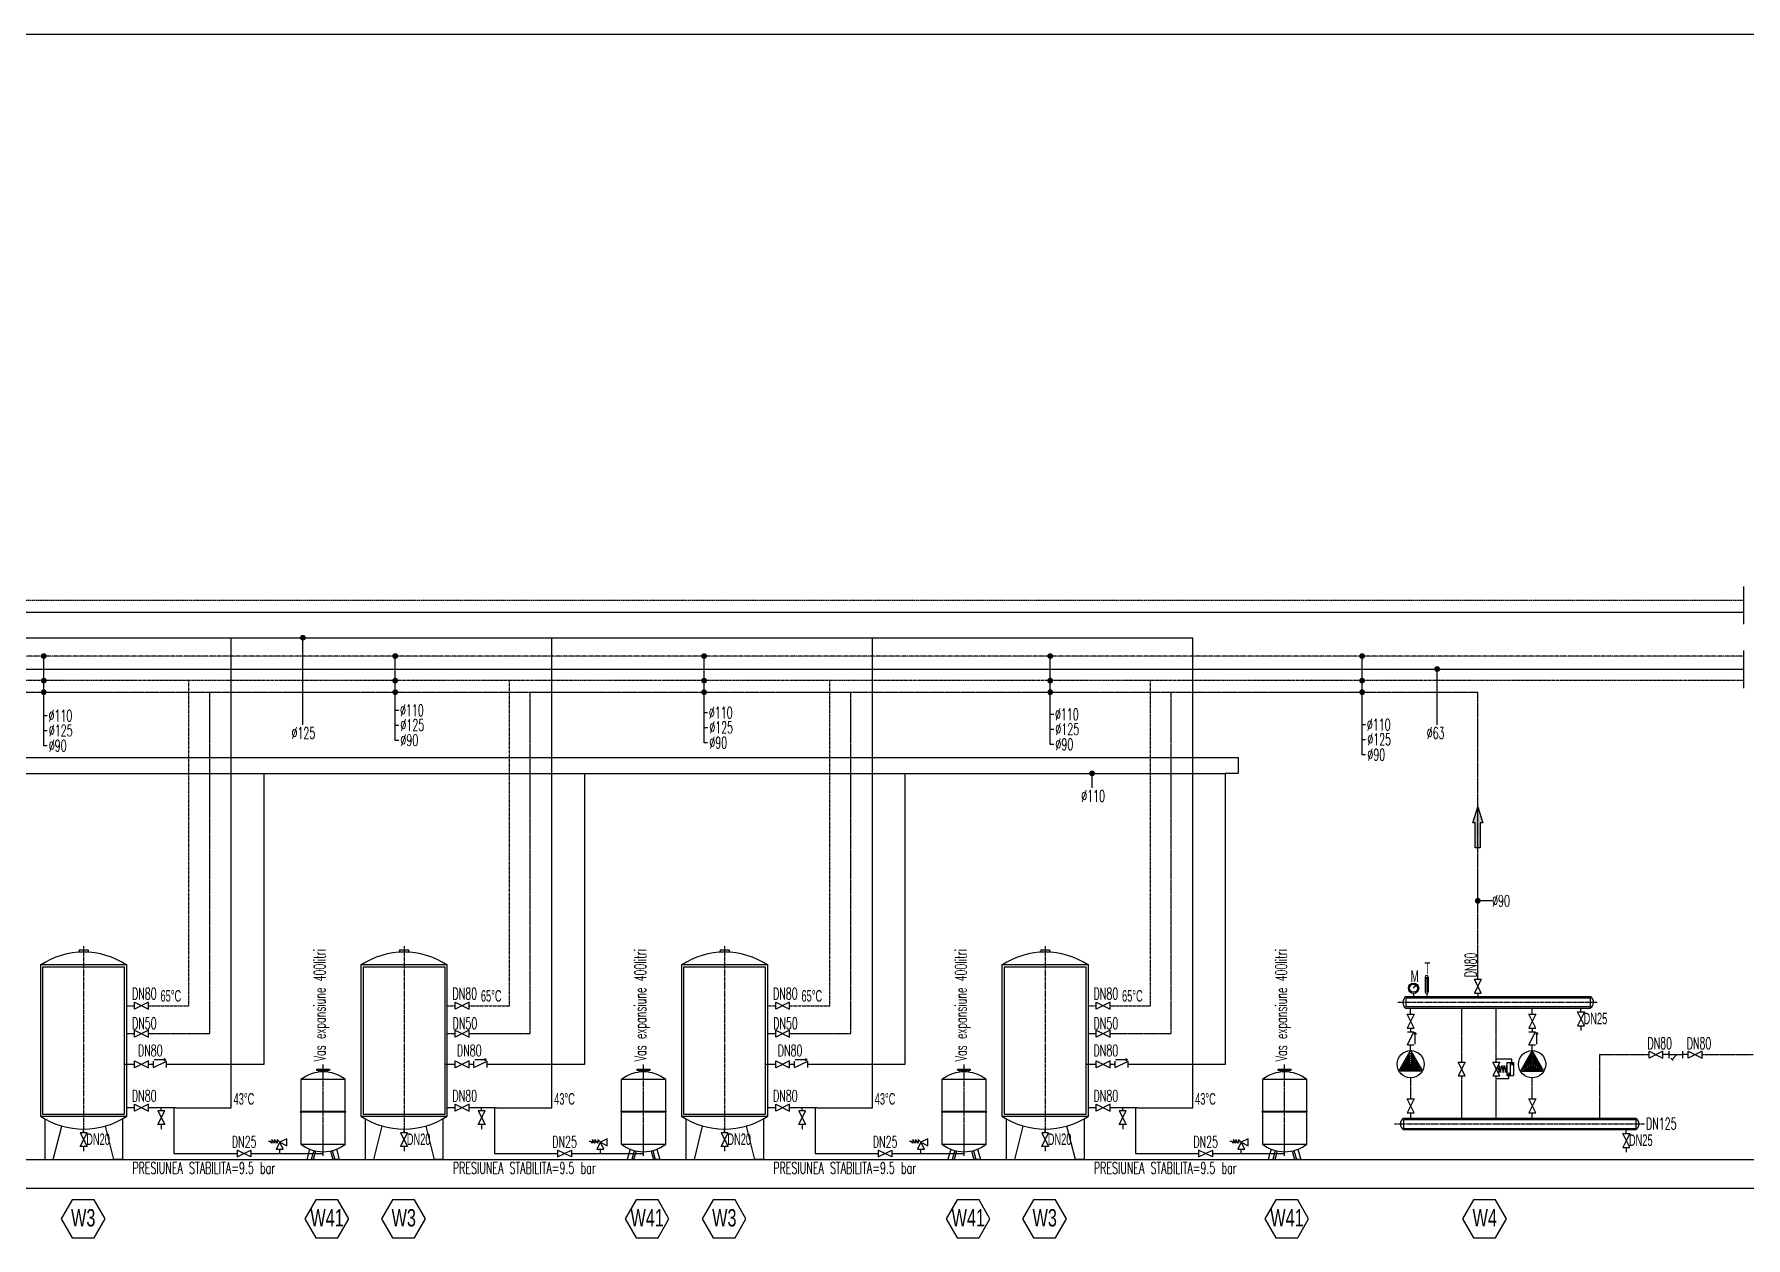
# Model space of a CAD drawing. Header units: inches. Extents: x -213476 to 33124, y -97366 to -68351.
# Drawn here: x -181605 to -169757, y -94996 to -86666 of the extents above; entities that cross this region are included whole.
import ezdxf
from ezdxf.enums import TextEntityAlignment as Align

# ---------------------------------------------------------------- set-up
doc = ezdxf.new("R2010")
doc.units = ezdxf.units.IN
doc.header["$MEASUREMENT"] = 0
doc.set_wipeout_variables(frame=1)
for name, pattern in [('ACAD_ISO06W100', [36, 24, -3, 0, -3, 0, -3, 0, -3]), ('CENTER2', [28.575, 19.05, -3.175, 3.175, -3.175]), ('HIDDEN', [9.525, 6.35, -3.175]), ('SICAKSU', [1.25, 0.625, -0.125, 0.125, -0.125, 0.125, -0.125]), ('SOGUKSU', [1.125, 0.75, -0.125, 0.125, -0.125])]:
    doc.linetypes.add(name, pattern=pattern)
for name, color, linetype in [('1-FCU-BORU', 4, 'Continuous'), ('AUDIT_D_040124092853-0', 7, 'Continuous'), ('duvar', 3, 'Continuous'), ('ok', 7, 'Continuous'), ('T-DAĞITIM', 30, 'Continuous'), ('T-ISICİHAZ', 8, 'Continuous'), ('T-NOT', 7, 'Continuous'), ('t-sicak', 7, 'Continuous'), ('t-sirkülasyon', 7, 'ACAD_ISO06W100'), ('t-soguk', 161, 'Continuous'), ('t-sıcak', 10, 'SICAKSU'), ('t-temiz çap', 7, 'Continuous'), ('T-TOPLAM', 7, 'Continuous'), ('T-TOPLAM-ISITMA', 6, 'Continuous'), ('t-vana', 7, 'Continuous'), ('t-yumuşak su', 7, 'Continuous'), ('t-ısıcihaz', 7, 'Continuous')]:
    doc.layers.add(name, color=color, linetype=linetype)
doc.layers.add('t-çap', color=2, linetype='Continuous', true_color=0xffff00)
doc.styles.add('Annotative', font='txt.shx')
doc.styles.add('ARIAL', font='wturkce.shx')
doc.styles.add('not', font='WTURKCE.SHX', dxfattribs={"width": 0.6, "height": 10})
doc.styles.get("Standard").update_dxf_attribs({"font": 'arial.ttf'})
doc.styles.add('t-sihsemacap', font='txt.shx', dxfattribs={"width": 0.6, "height": 10})
doc.styles.add('t-temiz çap', font='wturkce.shx', dxfattribs={"width": 0.6, "height": 10})
doc.styles.add('T-TOPLAM', font='txt.shx', dxfattribs={"width": 0.6, "height": 10})
doc.linetypes.add('FCG', pattern='A,5,-0.15,["/",Standard,S=0.1,R=0,X=-0.1,Y=-0.05],-0.03', length=5.18)
doc.linetypes.add('Yumusaksu', pattern='A,1.5,-0.15,["Ys",Standard,S=0.2,R=0,X=-0.05,Y=-0.05],-0.35', length=2)

# ---------------------------------------------------------------- blocks, each defined once
blk = doc.blocks.new('t-vana')
at = {"color": 7}
blk.add_wipeout([(6, 12), (0, 12), (6, 0), (0, 0), (6, 12), (0, 12)], dxfattribs=at).dxf.layer = 'T-ISICİHAZ'
at = {"layer": 't-vana'}
for p, q in [((6, 12), (0, 12)), ((0, 12), (6, 0)), ((0, 0), (6, 12)), ((6, 0), (0, 0))]:
    blk.add_line(p, q, dxfattribs=at)
blk = doc.blocks.new('A$C12F96355')
at = {"layer": 'ok', "ltscale": 100}
blk.add_hatch(color=256, dxfattribs=at).paths.add_polyline_path([(-16.44, 1), (-16.44, -1), (-6.42, -1), (-6.42, -2.01), (0, 0), (-6.42, 2.01), (-6.42, 1)])
blk.add_lwpolyline([(-6.42, -1), (-16.44, -1), (-16.44, 1), (-6.42, 1), (-6.42, 2.01), (0, 0), (-6.42, -2.01), (-6.42, -1), (-16.44, -1)], dxfattribs=at)
blk = doc.blocks.new('A$C2FFB7C4A')
at = {"layer": 'AUDIT_D_040124092853-0', "color": 7}
for p, q in [((6, -5.4), (0, -5.4)), ((6, -6.5), (0, -5.4)), ((0, -7.6), (6, -6.5)), ((6, -8.7), (0, -7.6)), ((0, -9.7), (6, -8.7)), ((6, -10.8), (0, -9.7)), ((0, -11.9), (6, -10.8)), ((6, -11.9), (0, -11.9)), ((3, -12.5), (6, -11.9))]:
    blk.add_line(p, q, dxfattribs=at)
at = {"layer": 'T-TOPLAM', "color": 7, "ltscale": 0.025}
blk.add_line((3, -12.5), (3, -14.5), dxfattribs=at)
blk = doc.blocks.new('A$C2BAE4CF0')
at = {"layer": '1-FCU-BORU', "linetype": 'FCG'}
for p, q in [((13.3, 8.4), (0, 8.4)), ((13.3, 5), (13.3, 8.4)), ((10.5, -8.4), (0, -8.4)), ((10.5, -5), (10.5, -8.4))]:
    blk.add_line(p, q, dxfattribs=at)
at = {"layer": 'T-TOPLAM', "color": 7, "ltscale": 0.025}
for p, q in [((9.1, 5.6), (9.1, -5.6)), ((11.9, 5.6), (11.9, -5.6)), ((14.8, 5.6), (14.8, -5.6))]:
    blk.add_line(p, q, dxfattribs=at)
for centre in [(13.3, 4.2), (10.5, -4.2)]:
    blk.add_circle(centre, 0.8, dxfattribs=at)
at = {"layer": 't-vana'}
for p, q in [((3, 6), (-3, -6)), ((3, -6), (-3, 6)), ((-3, 6), (3, 6)), ((9.1, 5.6), (14.8, 5.6)), ((-3, -6), (3, -6)), ((9.1, -5.6), (14.8, -5.6))]:
    blk.add_line(p, q, dxfattribs=at)
at = {"layer": 't-çap', "color": 7, "ltscale": 100, "rotation": 270}
blk.add_blockref('A$C2FFB7C4A', (14.5, 3), dxfattribs=at)
blk = doc.blocks.new('Z$W@#59F23E8D')
at = {"layer": 't-vana'}
for p, q in [((-5.3, 3.2), (-3.2, 5.3)), ((0, 0), (-4.2, 4.2)), ((3, 7), (-3, 7)), ((0, 7), (0, -4.9)), ((3, -4.9), (-3, -4.9))]:
    blk.add_line(p, q, dxfattribs=at)
blk = doc.blocks.new('A$C4AF82138')
at = {"layer": 't-vana', "color": 7}
for p, q in [((-0.4, -9), (-2.2, -9)), ((0.7, -10.5), (-0.4, -9)), ((2.9, -10.5), (0.7, -7.4)), ((0.7, -7.4), (0.7, -10.5)), ((2.9, -7.4), (2.9, -10.5)), ((5.3, -10.5), (2.9, -7.4)), ((7.6, -9.8), (5.3, -7.4)), ((5.3, -7.4), (5.3, -10.5)), ((7.6, -19.5), (7.6, -15.7))]:
    blk.add_line(p, q, dxfattribs=at)
at = {"layer": 't-vana'}
for p, q in [((7.6, -9.8), (4.6, -15.7)), ((13.6, -6.7), (7.6, -9.8)), ((7.6, -9.8), (13.6, -12.8)), ((10.6, -15.7), (7.6, -9.8)), ((13.6, -12.8), (13.6, -6.7)), ((4.6, -15.7), (10.6, -15.7))]:
    blk.add_line(p, q, dxfattribs=at)

msp = doc.modelspace()

# ---------------------------------------------------------------- hatches: boundary and pattern name
at = {"layer": 'T-ISICİHAZ'}
h = msp.add_hatch(dxfattribs=at)
h.set_pattern_fill('ANSI31', scale=4.5, angle=90, style=0)
h.set_pattern_definition([(135, (185853.97683, 665508.46397), (-0.3977475644, -0.3977475644), [])])
h.paths.add_polyline_path([(-172040, -93247), (-172040, -93257), (-172045, -93253)])
h.paths.add_polyline_path([(-172040, -93247), (-172045, -93253), (-172049, -93250)])

# ---------------------------------------------------------------- linework, layer by layer
at = {"layer": 'duvar', "color": 3, "lineweight": -3}
for p, q in [((-213011, -94454), (-13803, -94454)), ((-213011, -94654), (-13803, -94654))]:
    msp.add_line(p, q, dxfattribs=at)
at = {"layer": 'T-DAĞITIM', "linetype": 'HIDDEN', "lineweight": -3, "ltscale": 0.05}
msp.add_line((-212586, -90583), (-169772, -90583), dxfattribs=at)
at = {"layer": 'T-DAĞITIM', "ltscale": 0.05}
msp.add_line((-212750, -90667), (-169772, -90667), dxfattribs=at)
at = {"layer": 'T-DAĞITIM', "color": 6, "ltscale": 0.05}
for p, q in [((-202128, -90843), (-173585, -90843)), ((-180241, -94096), (-180241, -90843)), ((-178022, -94096), (-178022, -90843)), ((-175803, -94096), (-175803, -90843)), ((-173585, -94096), (-173585, -90843)), ((-180624, -94096), (-180241, -94096)), ((-178405, -94096), (-178022, -94096)), ((-176186, -94096), (-175803, -94096)), ((-173968, -94096), (-173585, -94096))]:
    msp.add_line(p, q, dxfattribs=at)
for points in [[(-180638, -94096), (-180638, -94413), (-179606, -94413), (-179606, -94401)], [(-178419, -94096), (-178419, -94413), (-177387, -94413), (-177387, -94401)], [(-176200, -94096), (-176200, -94413), (-175168, -94413), (-175168, -94401)], [(-173982, -94096), (-173982, -94413), (-172950, -94413), (-172950, -94401)]]:
    msp.add_lwpolyline(points, dxfattribs=at)
at = {"layer": 'T-ISICİHAZ', "color": 7}
for p, q in [((-181294, -93004), (-181294, -93019)), ((-181294, -93004), (-181232, -93004)), ((-181232, -93004), (-181232, -93019)), ((-179076, -93004), (-179076, -93019)), ((-179076, -93004), (-179014, -93004)), ((-179014, -93004), (-179014, -93019)), ((-176857, -93004), (-176857, -93019)), ((-176857, -93004), (-176795, -93004)), ((-176795, -93004), (-176795, -93019)), ((-174638, -93004), (-174638, -93019)), ((-174638, -93004), (-174576, -93004)), ((-174576, -93004), (-174576, -93019)), ((-180964, -93108), (-181562, -93108)), ((-180979, -93123), (-181547, -93123)), ((-181547, -93123), (-181547, -94140)), ((-180979, -94140), (-180979, -93123)), ((-178746, -93108), (-179344, -93108)), ((-178761, -93123), (-179329, -93123)), ((-179329, -93123), (-179329, -94140)), ((-178761, -94140), (-178761, -93123)), ((-176527, -93108), (-177125, -93108)), ((-176542, -93123), (-177110, -93123)), ((-177110, -93123), (-177110, -94140)), ((-176542, -94140), (-176542, -93123)), ((-174308, -93108), (-174906, -93108)), ((-174323, -93123), (-174891, -93123)), ((-174891, -93123), (-174891, -94140)), ((-174323, -94140), (-174323, -93123)), ((-171977, -93192), (-171977, -93293)), ((-171966, -93192), (-171966, -93293)), ((-171966, -93203), (-171966, -93192)), ((-171966, -93192), (-171966, -93192)), ((-171955, -93192), (-171955, -93293)), ((-170832, -93338), (-172111, -93338)), ((-172111, -93338), (-172111, -93396)), ((-172057, -93269), (-172040, -93247)), ((-172057, -93305), (-172057, -93329)), ((-172040, -93247), (-172049, -93250)), ((-172040, -93257), (-172049, -93250)), ((-172040, -93247), (-172040, -93257)), ((-171966, -93304), (-171966, -93329)), ((-170832, -93396), (-170832, -93339)), ((-172111, -93396), (-170832, -93396)), ((-170899, -93433), (-170899, -93406)), ((-170899, -93530), (-170899, -93561)), ((-179649, -93830), (-179562, -93830)), ((-179649, -93838), (-179649, -93830)), ((-179562, -93830), (-179562, -93838)), ((-177431, -93830), (-177343, -93830)), ((-177431, -93838), (-177431, -93830)), ((-177343, -93830), (-177343, -93838)), ((-175212, -93830), (-175125, -93830)), ((-175212, -93838), (-175212, -93830)), ((-175125, -93830), (-175125, -93838)), ((-172993, -93830), (-172906, -93830)), ((-172993, -93838), (-172993, -93830)), ((-172906, -93830), (-172906, -93838)), ((-179452, -93901), (-179760, -93901)), ((-179760, -93901), (-179760, -94121)), ((-179562, -93838), (-179649, -93838)), ((-179637, -93838), (-179637, -93851)), ((-179573, -93851), (-179573, -93839)), ((-179452, -94121), (-179452, -93901)), ((-177233, -93901), (-177541, -93901)), ((-177541, -93901), (-177541, -94121)), ((-177343, -93838), (-177431, -93838)), ((-177418, -93838), (-177418, -93851)), ((-177355, -93851), (-177355, -93839)), ((-177233, -94121), (-177233, -93901)), ((-175015, -93901), (-175322, -93901)), ((-175322, -93901), (-175322, -94121)), ((-175125, -93838), (-175212, -93838)), ((-175199, -93838), (-175199, -93851)), ((-175136, -93851), (-175136, -93839)), ((-175015, -94121), (-175015, -93901)), ((-172796, -93901), (-173103, -93901)), ((-173103, -93901), (-173103, -94121)), ((-172906, -93838), (-172993, -93838)), ((-172981, -93838), (-172981, -93851)), ((-172917, -93851), (-172917, -93839)), ((-172796, -94121), (-172796, -93901)), ((-181547, -94140), (-180979, -94140)), ((-180726, -94117), (-180726, -94096)), ((-179760, -94121), (-179452, -94121)), ((-179760, -94128), (-179760, -94349)), ((-179452, -94128), (-179759, -94128)), ((-179452, -94349), (-179452, -94128)), ((-179329, -94140), (-178761, -94140)), ((-178508, -94117), (-178508, -94096)), ((-177541, -94121), (-177233, -94121)), ((-177541, -94128), (-177541, -94349)), ((-177233, -94128), (-177541, -94128)), ((-177233, -94349), (-177233, -94128)), ((-177110, -94140), (-176542, -94140)), ((-176289, -94117), (-176289, -94096)), ((-175322, -94121), (-175015, -94121)), ((-175322, -94128), (-175322, -94349)), ((-175015, -94128), (-175322, -94128)), ((-175015, -94349), (-175015, -94128)), ((-174891, -94140), (-174323, -94140)), ((-174070, -94117), (-174070, -94096)), ((-173103, -94121), (-172796, -94121)), ((-173103, -94128), (-173103, -94349)), ((-172796, -94128), (-173103, -94128)), ((-172796, -94349), (-172796, -94128)), ((-170517, -94181), (-172127, -94181)), ((-172127, -94181), (-172127, -94239)), ((-170517, -94239), (-170517, -94181)), ((-181263, -94269), (-181263, -94248)), ((-180726, -94213), (-180726, -94245)), ((-179045, -94269), (-179045, -94248)), ((-178508, -94213), (-178508, -94245)), ((-176826, -94269), (-176826, -94248)), ((-176289, -94213), (-176289, -94245)), ((-174607, -94269), (-174607, -94248)), ((-174070, -94213), (-174070, -94245)), ((-172127, -94239), (-170517, -94239)), ((-170584, -94275), (-170584, -94248)), ((-181263, -94365), (-181263, -94396)), ((-179760, -94349), (-179452, -94349)), ((-179699, -94383), (-179719, -94454)), ((-179670, -94393), (-179687, -94454)), ((-179658, -94396), (-179674, -94454)), ((-179553, -94396), (-179537, -94454)), ((-179542, -94393), (-179525, -94454)), ((-179513, -94383), (-179493, -94454)), ((-179045, -94365), (-179045, -94396)), ((-177541, -94349), (-177233, -94349)), ((-177480, -94383), (-177500, -94454)), ((-177451, -94393), (-177468, -94454)), ((-177439, -94396), (-177456, -94454)), ((-177335, -94396), (-177318, -94454)), ((-177323, -94393), (-177306, -94454)), ((-177294, -94383), (-177274, -94454)), ((-176826, -94365), (-176826, -94396)), ((-175322, -94349), (-175015, -94349)), ((-175261, -94383), (-175281, -94454)), ((-175232, -94393), (-175250, -94454)), ((-175221, -94396), (-175237, -94454)), ((-175116, -94396), (-175100, -94454)), ((-175104, -94393), (-175087, -94454)), ((-175075, -94383), (-175055, -94454)), ((-174607, -94365), (-174607, -94396)), ((-173103, -94349), (-172796, -94349)), ((-173043, -94383), (-173063, -94454)), ((-173014, -94393), (-173031, -94454)), ((-173002, -94396), (-173018, -94454)), ((-172897, -94396), (-172881, -94454)), ((-172886, -94393), (-172868, -94454)), ((-172857, -94383), (-172837, -94454)), ((-170584, -94372), (-170584, -94403)), ((-179719, -94454), (-179674, -94454)), ((-179493, -94454), (-179537, -94454)), ((-177500, -94454), (-177456, -94454)), ((-177274, -94454), (-177318, -94454)), ((-175281, -94454), (-175237, -94454)), ((-175055, -94454), (-175100, -94454)), ((-173063, -94454), (-173018, -94454)), ((-172837, -94454), (-172881, -94454))]:
    msp.add_line(p, q, dxfattribs=at)
at = {"layer": 'T-ISICİHAZ', "color": 7, "linetype": 'CENTER2'}
for p, q in [((-181263, -92998), (-181263, -94269)), ((-179045, -92998), (-179045, -94269)), ((-176826, -92998), (-176826, -94269)), ((-174607, -92998), (-174607, -94269)), ((-170787, -93367), (-172166, -93367)), ((-170459, -94210), (-172188, -94210))]:
    msp.add_line(p, q, dxfattribs=at)
at = {"layer": 'T-ISICİHAZ', "color": 240}
for p, q in [((-181562, -93108), (-181562, -94155)), ((-180964, -94155), (-180964, -93108)), ((-179344, -93108), (-179344, -94155)), ((-178746, -94155), (-178746, -93108)), ((-177125, -93108), (-177125, -94155)), ((-176527, -94155), (-176527, -93108)), ((-174906, -93108), (-174906, -94155)), ((-174308, -94155), (-174308, -93108)), ((-170832, -93329), (-172111, -93329)), ((-172111, -93406), (-170832, -93406)), ((-181562, -94155), (-180964, -94155)), ((-181532, -94173), (-181532, -94454)), ((-180994, -94173), (-180994, -94454)), ((-179344, -94155), (-178746, -94155)), ((-179314, -94173), (-179314, -94454)), ((-178776, -94173), (-178776, -94454)), ((-177125, -94155), (-176527, -94155)), ((-177095, -94173), (-177095, -94454)), ((-176557, -94173), (-176557, -94454)), ((-174906, -94155), (-174308, -94155)), ((-174876, -94173), (-174876, -94454)), ((-174338, -94173), (-174338, -94454)), ((-170517, -94171), (-172127, -94171)), ((-181473, -94454), (-181415, -94223)), ((-181054, -94454), (-181112, -94223)), ((-179254, -94454), (-179196, -94223)), ((-178835, -94454), (-178893, -94223)), ((-177035, -94454), (-176978, -94223)), ((-176617, -94454), (-176674, -94223)), ((-174817, -94454), (-174759, -94223)), ((-174398, -94454), (-174456, -94223)), ((-172127, -94248), (-170517, -94248)), ((-181532, -94454), (-181473, -94454)), ((-180994, -94454), (-181054, -94454)), ((-179314, -94454), (-179254, -94454)), ((-178776, -94454), (-178835, -94454)), ((-177095, -94454), (-177035, -94454)), ((-176557, -94454), (-176617, -94454)), ((-174876, -94454), (-174817, -94454)), ((-174338, -94454), (-174398, -94454))]:
    msp.add_line(p, q, dxfattribs=at)
at = {"layer": 'T-ISICİHAZ', "color": 7, "linetype": 'CENTER2', "ltscale": 0.8}
for p, q in [((-179606, -94430), (-179606, -93797)), ((-177387, -94430), (-177387, -93797)), ((-175168, -94430), (-175168, -93797)), ((-172950, -94430), (-172950, -93797))]:
    msp.add_line(p, q, dxfattribs=at)
at = {"layer": 'T-ISICİHAZ', "color": 7}
for points in [[(-171996, -93842), (-172158, -93842), (-172077, -93701)], [(-172009, -93834), (-172145, -93834), (-172077, -93716)], [(-171317, -93842), (-171154, -93842), (-171235, -93701)], [(-171303, -93834), (-171168, -93834), (-171235, -93716)], [(-172022, -93826), (-172132, -93826), (-172077, -93732)], [(-172036, -93819), (-172118, -93819), (-172077, -93747)], [(-172049, -93811), (-172105, -93811), (-172077, -93762)], [(-172062, -93803), (-172092, -93803), (-172077, -93778)], [(-172075, -93796), (-172079, -93796), (-172077, -93793)], [(-171290, -93826), (-171181, -93826), (-171235, -93732)], [(-171277, -93819), (-171194, -93819), (-171235, -93747)], [(-171264, -93811), (-171207, -93811), (-171235, -93762)], [(-171250, -93803), (-171221, -93803), (-171235, -93778)], [(-171237, -93796), (-171234, -93796), (-171235, -93793)]]:
    msp.add_lwpolyline(points, close=True, dxfattribs=at)
at = {"layer": 'T-ISICİHAZ', "color": 4}
for points in [[(-181343, -94996), (-181191, -94996), (-181115, -94865), (-181191, -94734), (-181343, -94734), (-181419, -94865)], [(-179655, -94996), (-179503, -94996), (-179427, -94865), (-179503, -94734), (-179655, -94734), (-179731, -94865)], [(-179124, -94996), (-178972, -94996), (-178897, -94865), (-178972, -94734), (-179124, -94734), (-179200, -94865)], [(-177439, -94996), (-177287, -94996), (-177211, -94865), (-177287, -94734), (-177439, -94734), (-177515, -94865)], [(-176905, -94996), (-176754, -94996), (-176678, -94865), (-176754, -94734), (-176905, -94734), (-176981, -94865)], [(-175216, -94996), (-175064, -94996), (-174989, -94865), (-175064, -94734), (-175216, -94734), (-175292, -94865)], [(-174687, -94996), (-174535, -94996), (-174459, -94865), (-174535, -94734), (-174687, -94734), (-174763, -94865)], [(-173010, -94996), (-172858, -94996), (-172783, -94865), (-172858, -94734), (-173010, -94734), (-173086, -94865)], [(-171641, -94996), (-171490, -94996), (-171414, -94865), (-171490, -94734), (-171641, -94734), (-171717, -94865)]]:
    msp.add_lwpolyline(points, close=True, dxfattribs=at)
at = {"layer": 'T-ISICİHAZ', "color": 7}
for centre, radius in [((-172057, -93269), 36), ((-172057, -93269), 28), ((-172077, -93795), 93.9), ((-171236, -93795), 93.9)]:
    msp.add_circle(centre, radius, dxfattribs=at)
at = {"layer": 'T-ISICİHAZ', "color": 240}
for centre, radius, start, end in [((-181263, -93562), 543, 56.6015, 123.3985), ((-179045, -93562), 543, 56.6015, 123.3985), ((-176826, -93562), 543, 56.6015, 123.3985), ((-174607, -93562), 543, 56.6015, 123.3985), ((-172085, -93368), 46, 122.6374, 236.8062), ((-170857, -93367), 46, 302.6374, 56.8062), ((-181263, -93701), 543, 236.6015, 303.3985), ((-179045, -93701), 543, 236.6015, 303.3985), ((-176826, -93701), 543, 236.6015, 303.3985), ((-174607, -93701), 543, 236.6015, 303.3985), ((-172102, -94210), 46, 122.6374, 236.8062), ((-170543, -94209), 46, 302.6374, 56.8062)]:
    msp.add_arc(centre, radius, start, end, dxfattribs=at)
at = {"layer": 'T-ISICİHAZ', "color": 7}
for centre, radius, start, end in [((-171966, -93192), 11.2, 0, 180), ((-171966, -93293), 11.2, 180, 0), ((-179605, -94098), 250, 52.0694, 127.9306), ((-177387, -94098), 250, 52.0694, 127.9306), ((-175168, -94098), 250, 52.0694, 127.9306), ((-172949, -94098), 250, 52.0694, 127.9306), ((-179760, -94124), 3.58, 90, 270), ((-179452, -94124), 3.58, 270, 90), ((-177541, -94124), 3.58, 90, 270), ((-177233, -94124), 3.58, 270, 90), ((-175322, -94124), 3.58, 90, 270), ((-175015, -94124), 3.58, 270, 90), ((-173103, -94124), 3.58, 90, 270), ((-172796, -94124), 3.58, 270, 90), ((-179605, -94151), 250, 232.0694, 307.9306), ((-177387, -94151), 250, 232.0694, 307.9306), ((-175168, -94151), 250, 232.0694, 307.9306), ((-172949, -94151), 250, 232.0694, 307.9306)]:
    msp.add_arc(centre, radius, start, end, dxfattribs=at)
at = {"layer": 't-sirkülasyon', "ltscale": 0.04}
for p, q in [((-200358, -91220), (-171612, -91220)), ((-180390, -93583), (-180390, -91220)), ((-178171, -93583), (-178171, -91220)), ((-175953, -93583), (-175953, -91220)), ((-173734, -93583), (-173734, -91220)), ((-171612, -93207), (-171612, -91220)), ((-171612, -93304), (-171612, -93329)), ((-172077, -93449), (-172077, -93407)), ((-171723, -93780), (-171723, -93406)), ((-171484, -93780), (-171484, -93406)), ((-171236, -93449), (-171236, -93407)), ((-180964, -93583), (-180910, -93583)), ((-180813, -93583), (-180390, -93583)), ((-178746, -93583), (-178691, -93583)), ((-178595, -93583), (-178171, -93583)), ((-176527, -93583), (-176472, -93583)), ((-176376, -93583), (-175953, -93583)), ((-174308, -93583), (-174253, -93583)), ((-174157, -93583), (-173734, -93583)), ((-172077, -93545), (-172077, -93571)), ((-171236, -93545), (-171236, -93571)), ((-172077, -93701), (-172077, -93661)), ((-171236, -93701), (-171236, -93661)), ((-170769, -93728), (-170769, -94171)), ((-172076, -94035), (-172076, -93889)), ((-171723, -94171), (-171723, -93877)), ((-171484, -94171), (-171484, -93877)), ((-171236, -94035), (-171236, -93889)), ((-172075, -94171), (-172075, -94131)), ((-171235, -94171), (-171235, -94131))]:
    msp.add_line(p, q, dxfattribs=at)
at = {"layer": 't-soguk', "linetype": 'SOGUKSU'}
msp.add_line((-169772, -90970), (-208455, -90970), dxfattribs=at)
at = {"layer": 't-sıcak'}
for p, q in [((-169772, -91140), (-200503, -91140)), ((-180534, -93390), (-180534, -91140)), ((-178316, -93390), (-178316, -91140)), ((-176097, -93390), (-176097, -91140)), ((-173878, -93390), (-173878, -91140)), ((-181263, -92977), (-181263, -93004)), ((-179045, -92977), (-179045, -93004)), ((-176826, -92977), (-176826, -93004)), ((-174607, -92977), (-174607, -93004)), ((-180964, -93390), (-180910, -93390)), ((-180813, -93390), (-180534, -93390)), ((-178746, -93390), (-178691, -93390)), ((-178595, -93390), (-178316, -93390)), ((-176527, -93390), (-176472, -93390)), ((-176376, -93390), (-176097, -93390)), ((-174308, -93390), (-174253, -93390)), ((-174157, -93390), (-173878, -93390))]:
    msp.add_line(p, q, dxfattribs=at)
at = {"layer": 't-temiz çap', "color": 7, "ltscale": 0.5}
for p, q in [((-179745, -91445), (-179745, -90843)), ((-181539, -91591), (-181539, -90970)), ((-179106, -91554), (-179106, -90970)), ((-176968, -91570), (-176968, -90970)), ((-174572, -91582), (-174572, -90970)), ((-172413, -91653), (-172413, -90970)), ((-171893, -91445), (-171893, -91060)), ((-179082, -91346), (-179106, -91346)), ((-181515, -91383), (-181539, -91383)), ((-179082, -91450), (-179106, -91450)), ((-176944, -91362), (-176968, -91362)), ((-174548, -91374), (-174572, -91374)), ((-172389, -91445), (-172413, -91445)), ((-181515, -91487), (-181539, -91487)), ((-179082, -91554), (-179106, -91554)), ((-176944, -91466), (-176968, -91466)), ((-176944, -91570), (-176968, -91570)), ((-174548, -91478), (-174572, -91478)), ((-174548, -91582), (-174572, -91582)), ((-172389, -91549), (-172413, -91549)), ((-181515, -91591), (-181539, -91591)), ((-172389, -91653), (-172413, -91653))]:
    msp.add_line(p, q, dxfattribs=at)
at = {"layer": 't-temiz çap', "color": 7}
msp.add_line((-174282, -91881), (-174282, -91782), dxfattribs=at)
at = {"layer": 't-temiz çap', "color": 7, "const_width": 20}
for points in [[(-179755, -90843, 1), (-179735, -90843, 1)], [(-171903, -91060, 1), (-171883, -91060, 1)], [(-174292, -91782, 1), (-174272, -91782, 1)]]:
    msp.add_lwpolyline(points, format="xyb", close=True, dxfattribs=at)
at = {"layer": 'T-TOPLAM', "color": 7}
for p, q in [((-169772, -90489), (-169772, -90750)), ((-169772, -90931), (-169772, -91193)), ((-172079, -93245), (-172081, -93242)), ((-172067, -93239), (-172069, -93235)), ((-172054, -93237), (-172054, -93233)), ((-172041, -93241), (-172039, -93238)), ((-172089, -93269), (-172093, -93269)), ((-172087, -93256), (-172090, -93254)), ((-172087, -93282), (-172090, -93284)), ((-172079, -93293), (-172081, -93296)), ((-172067, -93300), (-172069, -93303)), ((-172054, -93301), (-172054, -93305)), ((-172041, -93297), (-172039, -93300)), ((-172031, -93250), (-172028, -93248)), ((-172031, -93288), (-172028, -93290)), ((-172026, -93262), (-172022, -93262)), ((-172026, -93276), (-172022, -93277))]:
    msp.add_line(p, q, dxfattribs=at)
at = {"layer": 'T-TOPLAM-ISITMA', "color": 132}
for p, q in [((-201723, -91671), (-173360, -91671)), ((-199984, -91782), (-173360, -91782)), ((-180016, -91782), (-180016, -93796)), ((-177797, -91782), (-177797, -93796)), ((-175578, -91782), (-175578, -93796)), ((-173360, -91782), (-173360, -93796)), ((-180016, -93796), (-180689, -93796)), ((-177797, -93796), (-178470, -93796)), ((-175578, -93796), (-176251, -93796)), ((-173360, -93796), (-174033, -93796))]:
    msp.add_line(p, q, dxfattribs=at)
for points in [[(-173360, -91671), (-173270, -91671), (-173270, -91782), (-173360, -91782)], [(-180779, -93796), (-180979, -93796)], [(-178561, -93796), (-178761, -93796)], [(-176342, -93796), (-176542, -93796)], [(-174123, -93796), (-174323, -93796)]]:
    msp.add_lwpolyline(points, dxfattribs=at)
at = {"layer": 't-vana'}
for p, q in [((-172099, -93661), (-172054, -93571)), ((-172099, -93571), (-172054, -93571)), ((-172051, -93586), (-172045, -93574)), ((-172038, -93586), (-172051, -93586)), ((-172045, -93574), (-172038, -93586)), ((-172045, -93657), (-172045, -93586)), ((-171258, -93661), (-171213, -93571)), ((-171258, -93571), (-171213, -93571)), ((-171209, -93586), (-171203, -93574)), ((-171197, -93586), (-171209, -93586)), ((-171203, -93574), (-171197, -93586)), ((-171203, -93657), (-171203, -93586)), ((-172099, -93661), (-172054, -93661)), ((-171258, -93661), (-171213, -93661)), ((-180693, -93763), (-180705, -93757)), ((-180705, -93757), (-180705, -93769)), ((-180705, -93769), (-180693, -93763)), ((-180689, -93818), (-180689, -93773)), ((-178474, -93763), (-178486, -93757)), ((-178486, -93757), (-178486, -93769)), ((-178486, -93769), (-178474, -93763)), ((-178470, -93818), (-178470, -93773)), ((-176255, -93763), (-176267, -93757)), ((-176267, -93757), (-176267, -93769)), ((-176267, -93769), (-176255, -93763)), ((-176251, -93818), (-176251, -93773)), ((-174036, -93763), (-174049, -93757)), ((-174049, -93757), (-174049, -93769)), ((-174049, -93769), (-174036, -93763)), ((-174033, -93818), (-174033, -93773))]:
    msp.add_line(p, q, dxfattribs=at)
at = {"layer": 't-yumuşak su', "color": 52, "linetype": 'Yumusaksu', "ltscale": 0.7}
for p, q in [((-211797, -86666, 0), (-138070, -86666, 0)), ((-213042, -91060), (-169772, -91060))]:
    msp.add_line(p, q, dxfattribs=at)
at = {"layer": 't-çap', "color": 7}
msp.add_line((-171513, -92664), (-171612, -92664), dxfattribs=at)
at = {"layer": 't-çap', "color": 7, "const_width": 20}
for points in [[(-181549, -90970, 1), (-181529, -90970, 1)], [(-179116, -90970, 1), (-179096, -90970, 1)], [(-176978, -90970, 1), (-176958, -90970, 1)], [(-174582, -90970, 1), (-174562, -90970, 1)], [(-172423, -90970, 1), (-172403, -90970, 1)], [(-181549, -91140, 1), (-181529, -91140, 1)], [(-181549, -91220, 1), (-181529, -91220, 1)], [(-179116, -91140, 1), (-179096, -91140, 1)], [(-179116, -91220, 1), (-179096, -91220, 1)], [(-176978, -91140, 1), (-176958, -91140, 1)], [(-176978, -91220, 1), (-176958, -91220, 1)], [(-174582, -91140, 1), (-174562, -91140, 1)], [(-174582, -91220, 1), (-174562, -91220, 1)], [(-172423, -91140, 1), (-172403, -91140, 1)], [(-172423, -91220, 1), (-172403, -91220, 1)], [(-171622, -92664, 1), (-171602, -92664, 1)]]:
    msp.add_lwpolyline(points, format="xyb", close=True, dxfattribs=at)

# ---------------------------------------------------------------- block references
at = {"layer": 'ok', "color": 0, "ltscale": 100, "xscale": 17.28000000026077, "yscale": 17.28000000026077, "zscale": 17.28000000026077, "rotation": 90}
msp.add_blockref('A$C12F96355', (-171612, -92014), dxfattribs=at)
at = {"layer": 't-vana', "xscale": 8, "yscale": 8, "zscale": 8, "rotation": 270}
msp.add_blockref('t-vana', (-170155, -93704), dxfattribs=at)
at = {"layer": 't-vana', "xscale": 8, "yscale": 8, "zscale": 8}
for p in [(-179966, -94257), (-177747, -94257), (-175528, -94257), (-173310, -94257)]:
    msp.add_blockref('A$C4AF82138', p, dxfattribs=at)
at = {"layer": 't-ısıcihaz', "xscale": 8, "yscale": 8, "zscale": 8}
msp.add_blockref('A$C2BAE4CF0', (-171484, -93828), dxfattribs=at)

# ---------------------------------------------------------------- texts
at = {"layer": 'T-ISICİHAZ', "color": 7, "width": 0.6}
for s, p in [('T', (-171982, -93170)), ('M', (-172077, -93226))]:
    msp.add_text(s, height=80, dxfattribs=at).set_placement(p)
at = {"layer": 'T-ISICİHAZ', "color": 7, "style": 'ARIAL', "width": 0.7}
for s, p in [('W3', (-181266, -94918)), ('W41', (-179578, -94918)), ('W3', (-179047, -94918)), ('W41', (-177362, -94918)), ('W3', (-176828, -94918)), ('W41', (-175139, -94918)), ('W3', (-174610, -94918)), ('W41', (-172933, -94918)), ('W4', (-171564, -94918))]:
    msp.add_text(s, height=120, dxfattribs=at).set_placement(p, align=Align.CENTER)
at = {"layer": 'T-NOT', "color": 6, "style": 'not', "width": 0.6}
for s, p in [('65%%DC', (-180731, -93362)), ('65%%DC', (-178513, -93362)), ('65%%DC', (-176294, -93362)), ('65%%DC', (-174075, -93362)), ('43%%DC', (-180225, -94075)), ('43%%DC', (-178006, -94075)), ('43%%DC', (-175787, -94075)), ('43%%DC', (-173569, -94075))]:
    msp.add_text(s, height=80, dxfattribs=at).set_placement(p)
at = {"layer": 't-sicak', "color": 10, "linetype": 'Continuous', "style": 't-sihsemacap', "width": 0.6}
for p in [(-181504, -91485), (-179070, -91447), (-176932, -91464), (-174536, -91476), (-172377, -91547)]:
    msp.add_text('%%C125', height=80, dxfattribs=at).set_placement(p, align=Align.MIDDLE_LEFT)
at = {"layer": 't-sirkülasyon', "ltscale": 0.04, "style": 't-sihsemacap', "width": 0.6}
for p in [(-181504, -91590), (-179070, -91552), (-176932, -91569), (-174536, -91581), (-172377, -91652), (-171513, -92664)]:
    msp.add_text('%%C90', height=80, dxfattribs=at).set_placement(p, align=Align.MIDDLE_LEFT)
at = {"layer": 't-temiz çap', "color": 161, "linetype": 'Continuous', "style": 't-sihsemacap', "width": 0.6}
for p in [(-181506, -91383), (-179073, -91345), (-176935, -91362), (-174539, -91374), (-172380, -91445)]:
    msp.add_text('%%C110', height=80, dxfattribs=at).set_placement(p, align=Align.MIDDLE_LEFT)
at = {"layer": 't-temiz çap', "color": 7, "style": 'T-TOPLAM', "width": 0.6}
for s, p in [('%%C125', (-179824, -91543)), ('%%C110', (-174357, -91978))]:
    msp.add_text(s, height=80, dxfattribs=at).set_placement(p)
at = {"layer": 'T-TOPLAM', "color": 150, "style": 'Annotative', "width": 0.6}
for p in [(-179589, -93775), (-177370, -93775), (-175151, -93775), (-172933, -93775)]:
    msp.add_text('Vas expansiune 400litri', height=80, rotation=90, dxfattribs=at).set_placement(p)
for p in [(-180926, -94553), (-178707, -94553), (-176489, -94553), (-174270, -94553)]:
    msp.add_text('PRESIUNEA STABILITA=9.5 bar', height=80, dxfattribs=at).set_placement(p)
at = {"layer": 't-yumuşak su', "color": 52, "linetype": 'Yumusaksu', "ltscale": 0.7, "style": 'T-TOPLAM', "width": 0.6}
msp.add_text('%%C63', height=80, dxfattribs=at).set_placement((-171966, -91543))
at = {"layer": 't-çap', "color": 7, "style": 'T-TOPLAM', "width": 0.6}
msp.add_text('DN125', height=80, dxfattribs=at).set_placement((-170448, -94247))

# ---------------------------------------------------------------- next in the draw order: linework, layer by layer
at = {"layer": 't-sirkülasyon', "ltscale": 0.04}
for p, q in [((-170155, -93728), (-170195, -93728)), ((-170059, -93728), (-169707, -93728))]:
    msp.add_line(p, q, dxfattribs=at)

# ---------------------------------------------------------------- next in the draw order: block references
at = {"layer": 'T-TOPLAM-ISITMA', "color": 132, "ltscale": 20, "xscale": 8, "yscale": 8, "zscale": 8, "rotation": 90}
msp.add_blockref('Z$W@#59F23E8D', (-170234, -93728), dxfattribs=at)
at = {"layer": 't-vana', "xscale": 8, "yscale": 8, "zscale": 8}
for p, rotation in [((-171588, -93207), 180), ((-180910, -93366), 270), ((-178691, -93366), 270), ((-176472, -93366), 270), ((-174253, -93366), 270), ((-172053, -93449), 180), ((-171211, -93449), 180), ((-170874, -93433), 180), ((-180910, -93559), 270), ((-178691, -93559), 270), ((-176472, -93559), 270), ((-174253, -93559), 270), ((-180910, -93771), 270), ((-178691, -93771), 270), ((-176472, -93771), 270), ((-174254, -93771), 270), ((-171699, -93780), 180), ((-172052, -94035), 180), ((-171211, -94035), 180), ((-180910, -94072), 270), ((-178691, -94072), 270), ((-176472, -94072), 270), ((-174254, -94072), 270), ((-170560, -94275), 180), ((-180105, -94437), 89.99999999999997), ((-177886, -94437), 89.99999999999997), ((-175668, -94437), 89.99999999999997), ((-173449, -94437), 89.99999999999997)]:
    msp.add_blockref('t-vana', p, dxfattribs=dict(at, rotation=rotation))
at = {"layer": 't-vana', "extrusion": (0, 0, -1), "xscale": 8, "yscale": 8, "zscale": -8, "rotation": 180}
for p in [(181287, -94269), (179069, -94269), (176850, -94269), (174631, -94269)]:
    msp.add_blockref('t-vana', p, dxfattribs=at)

# ---------------------------------------------------------------- next in the draw order: texts
at = {"layer": 't-temiz çap', "color": 7, "style": 'T-TOPLAM', "width": 0.6}
msp.add_text('DN80', height=80, dxfattribs=at).set_placement((-170166, -93690))

# ---------------------------------------------------------------- next in the draw order: linework, layer by layer
at = {"layer": 'T-DAĞITIM', "color": 6, "ltscale": 0.05}
for p, q in [((-180910, -94096), (-180964, -94096)), ((-180624, -94096), (-180813, -94096)), ((-178691, -94096), (-178746, -94096)), ((-178405, -94096), (-178595, -94096)), ((-176472, -94096), (-176527, -94096)), ((-176186, -94096), (-176376, -94096)), ((-174254, -94096), (-174308, -94096)), ((-173968, -94096), (-174157, -94096))]:
    msp.add_line(p, q, dxfattribs=at)
at = {"layer": 't-vana'}
for p, q in [((-180779, -93818), (-180689, -93773)), ((-180779, -93818), (-180779, -93773)), ((-180775, -93763), (-180705, -93763)), ((-178561, -93818), (-178470, -93773)), ((-178561, -93818), (-178561, -93773)), ((-178556, -93763), (-178486, -93763)), ((-176342, -93818), (-176251, -93773)), ((-176342, -93818), (-176342, -93773)), ((-176337, -93763), (-176267, -93763)), ((-174123, -93818), (-174033, -93773)), ((-174123, -93818), (-174123, -93773)), ((-174119, -93763), (-174049, -93763))]:
    msp.add_line(p, q, dxfattribs=at)

# ---------------------------------------------------------------- next in the draw order: block references
at = {"layer": 't-vana', "xscale": 8, "yscale": 8, "zscale": 8, "rotation": 270}
msp.add_blockref('t-vana', (-170427, -93704), dxfattribs=at)

# ---------------------------------------------------------------- next in the draw order: texts
at = {"layer": 't-temiz çap', "color": 7, "style": 'T-TOPLAM', "width": 0.6}
msp.add_text('DN80', height=80, rotation=90, dxfattribs=at).set_placement((-171622, -93193))
for s, p in [('DN80', (-180928, -93347)), ('DN80', (-178710, -93347)), ('DN80', (-176491, -93347)), ('DN80', (-174272, -93347)), ('DN50', (-180928, -93552)), ('DN50', (-178709, -93552)), ('DN50', (-176490, -93552)), ('DN50', (-174272, -93552)), ('DN80', (-180887, -93740)), ('DN80', (-178679, -93740)), ('DN80', (-176458, -93740)), ('DN80', (-174272, -93740)), ('DN80', (-180929, -94054)), ('DN80', (-178710, -94054)), ('DN80', (-176491, -94054)), ('DN80', (-174272, -94054)), ('DN25', (-180237, -94372)), ('DN25', (-178019, -94372)), ('DN25', (-175800, -94372)), ('DN25', (-173581, -94372))]:
    msp.add_text(s, height=80, dxfattribs=at).set_placement(p)
at = {"layer": 't-temiz çap', "color": 200, "style": 't-temiz çap', "width": 0.6}
for s, p in [('DN25', (-170880, -93519)), ('DN20', (-181245, -94354)), ('DN20', (-179026, -94354)), ('DN20', (-176807, -94354)), ('DN20', (-174589, -94354)), ('DN25', (-170566, -94361))]:
    msp.add_text(s, height=80, dxfattribs=at).set_placement(p)

# ---------------------------------------------------------------- next in the draw order: linework, layer by layer
at = {"layer": 't-sirkülasyon', "ltscale": 0.04}
for p, q in [((-170769, -93728), (-170427, -93728)), ((-170290, -93728), (-170330, -93728))]:
    msp.add_line(p, q, dxfattribs=at)

# ---------------------------------------------------------------- next in the draw order: block references
at = {"layer": 't-vana', "extrusion": (0, 0, -1), "xscale": 8, "yscale": 8, "zscale": -8, "rotation": 180}
for p in [(180750, -94117), (178532, -94117), (176313, -94117), (174094, -94117)]:
    msp.add_blockref('t-vana', p, dxfattribs=at)

# ---------------------------------------------------------------- next in the draw order: texts
at = {"layer": 't-temiz çap', "color": 7, "style": 'T-TOPLAM', "width": 0.6}
msp.add_text('DN80', height=80, dxfattribs=at).set_placement((-170438, -93690))

doc.saveas('drawing.dxf')
